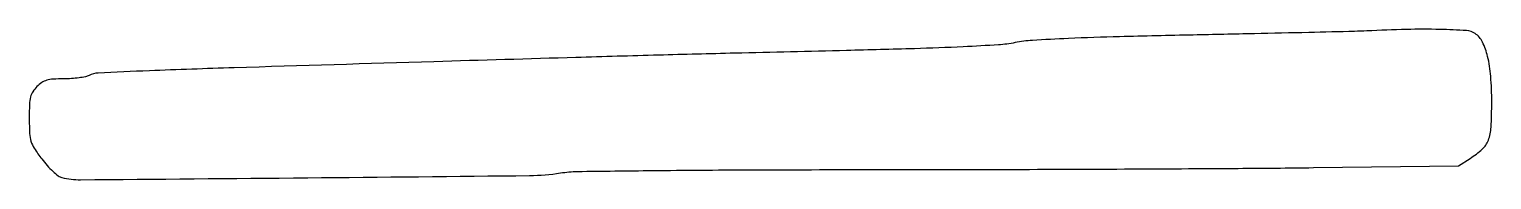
# Model space of a CAD drawing. Extents: x 0 to 468, y 0 to 48.
import ezdxf

# ---------------------------------------------------------------- set-up
doc = ezdxf.new("R2010")
doc.units = 0

msp = doc.modelspace()

# ---------------------------------------------------------------- linework, layer by layer
msp.add_lwpolyline([(428, 47.335977, -0.006862), (424.119348, 47.187649, -0.000253), (409.428125, 46.835348, -0.00046), (392.0557, 46.443529, -0.000323), (372.5, 46.03312, 0.001433), (348.885742, 45.485071, 0.004144), (332.537121, 44.923111, 0.004718), (320.988028, 44.321046, 0.034513), (315.5, 43.600665, -0.033634), (310.153955, 42.889366, -0.004574), (298.879542, 42.258654, -0.004179), (283.248628, 41.658487, -0.001601), (261.5, 41.075114, 0.000222), (225.806305, 40.216226, 0.000664), (201.411188, 39.585967, 0.000562), (174.946058, 38.837305, 0.000124), (129.5, 37.489379, 0.000237), (65.556478, 35.546635, 0.0023), (38.440858, 34.585051, 0.001914), (22.009052, 33.863621, 0.11138), (19.124738, 33.066758, -0.073545), (17.973211, 32.653488, -0.01672), (15.921838, 32.31336, -0.016958), (13.506087, 32.078389, -0.015763), (11.020287, 32, 0.014554), (7.652671, 31.901953, 0.055272), (5.580704, 31.549176, 0.077447), (4.012531, 30.823017, 0.049327), (2.454545, 29.545455, 0.053929), (1.12625, 27.894931, 0.083398), (0.409291, 26.215474, 0.050145), (0.081556, 23.835777, 0.009164), (0, 19.386323, 0.011375), (0.109931, 14.554961, 0.063552), (0.553378, 12.008792, 0.070866), (1.605381, 9.779186, 0.016087), (4.022221, 6.354343, 0.021358), (5.740109, 4.270393, 0.023634), (7.575164, 2.413109, 0.023893), (9.276846, 0.990296, 0.101016), (10.469119, 0.418395, 0.063657), (16.407498, -0.290194, 0.000217), (89.106393, 0.35067, 0.000365), (160.105102, 1.059273, 0.036745), (170, 1.894068, -0.035803), (175.450497, 2.364232, -0.000971), (199.425484, 2.664685, -0.001772), (230.120489, 2.88098, -0.000793), (270.5, 2.958408, 0.000548), (309.893306, 3.014644, 0.000499), (350.524998, 3.157719, 0.000499), (386.842226, 3.3581, 0.001621), (410.925526, 3.593074), (457.351053, 4.196521), (461.089628, 6.55658, 0.044589), (464.953473, 9.507421, 0.116188), (466.910429, 12.379441, 0.078589), (467.786193, 16.489652, 0.01327), (468, 24.544367, 0.018942), (467.685068, 32.854625, 0.040489), (466.683524, 39.194049, 0.054638), (465.032474, 43.762557, 0.126626), (462.679402, 46.512002, 0.138725), (459.944185, 47.465179, 0.00897), (451.442501, 47.819853, 0.011899), (440.755257, 47.81941, 0.007022)], format="xyb", close=True)

doc.saveas('drawing.dxf')
